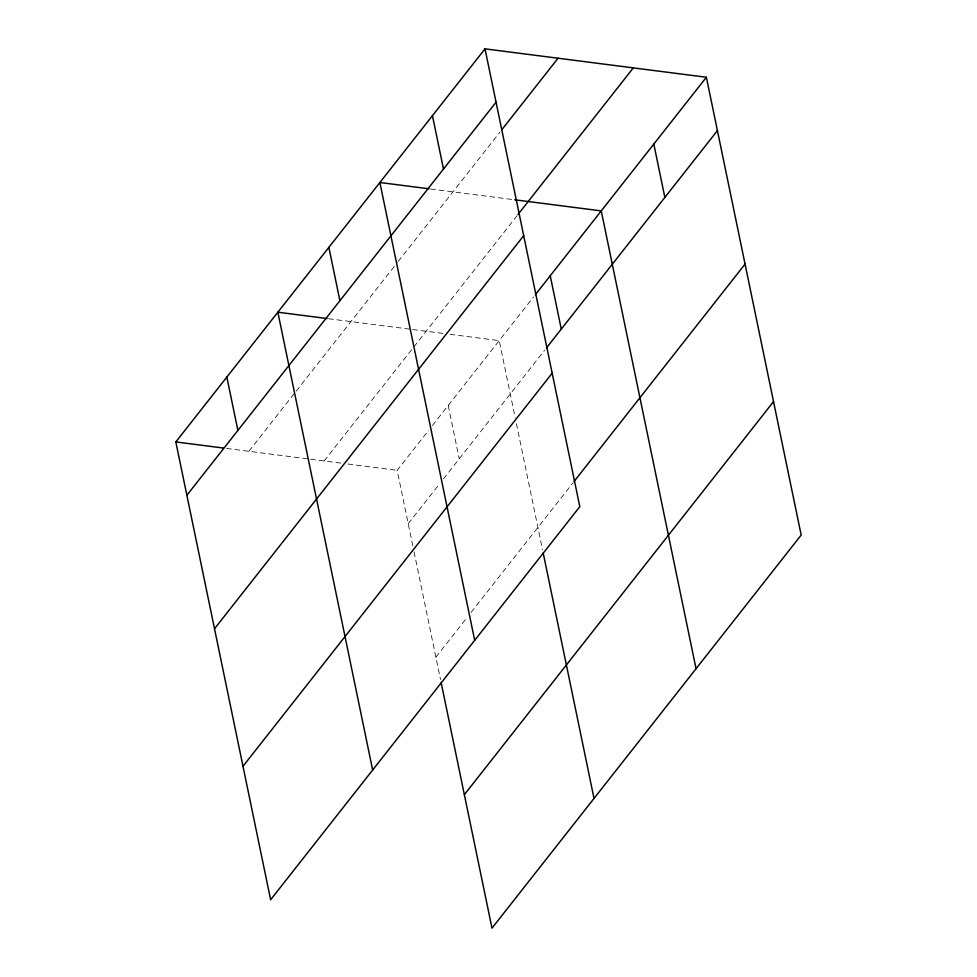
<?xml version="1.0" encoding="UTF-8"?>
<svg xmlns="http://www.w3.org/2000/svg" width="977" height="977" viewBox="0 0 977 977"><rect width="100%" height="100%" fill="white"/><g stroke="black" fill="none" stroke-linecap="round" stroke-linejoin="round"><path stroke-width="0.73" stroke-dasharray="4.88 3.66" d="M248.866 451.301L295.249 392.339M296.178 391.166L397.285 262.63M398.213 261.445L499.858 132.213M324.132 460.961L517.065 215.685M412.844 545.923L397.187 470.34L428.72 430.246M432.432 425.52L533.54 296.984M408.239 523.684L439.772 483.591M443.485 478.864L544.58 350.328M435.876 657.155L467.409 617.061M471.122 612.347L573.157 482.626M430.576 189.001L514.647 199.784M328.541 318.722L411.109 329.31M412.624 329.505L444.059 333.536M450.018 334.305L499.223 340.619L515.184 417.692M226.505 448.431L309.086 459.031M310.588 459.227L342.023 463.257M347.983 464.026L397.187 470.34M516.406 423.627L542.553 549.856M448.199 405.479L459.251 458.824M414.065 551.858L440.517 679.577"/><path stroke-width="1.47" d="M485.007 48.85L579.813 506.66L270.629 899.744L175.823 441.934L485.007 48.85L706.371 77.256L801.177 535.066L491.993 928.15L441.14 682.569M186.863 495.278L496.047 102.194M501.738 129.819L558.05 58.229M517.993 214.5L633.316 67.877M214.513 628.748L523.696 235.665M535.396 294.627L706.371 77.256M546.436 347.971L717.423 130.6M242.992 766.273L552.176 373.19M574.085 481.453L745.06 264.071M464.356 794.68L773.54 401.596M429.074 188.805L379.882 182.504L474.688 640.314M514.647 199.784L601.246 210.898L696.051 668.72M327.051 318.526L277.847 312.213L372.664 770.035M175.823 441.934L223.525 448.052M653.808 144.083L664.861 197.427M550.234 275.758L561.274 329.102M543.163 552.848L594.028 798.429M432.445 115.677L443.497 169.021M328.87 247.352L339.911 300.696M226.835 377.073L237.887 430.417"/></g></svg>
